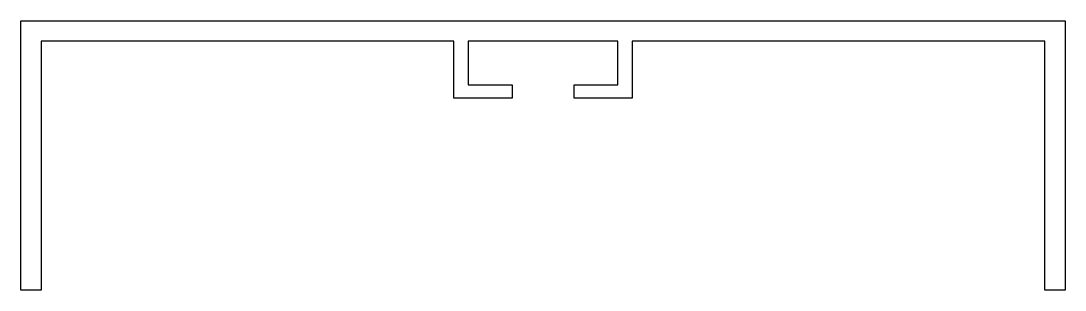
# Model space of a CAD drawing. Extents: x 41 to 196, y 162 to 202.
import ezdxf

# ---------------------------------------------------------------- set-up
doc = ezdxf.new("R2010")
doc.units = 0
doc.header["$LTSCALE"] = 15
doc.layers.get('0').update_dxf_attribs({"linetype": 'CONTINUOUS'})

msp = doc.modelspace()

# ---------------------------------------------------------------- linework, layer by layer
at = {"color": 0, "linetype": 'CONTINUOUS', "ltscale": 0.05}
msp.add_lwpolyline([(195.99, 161.96), (192.99, 161.96), (192.99, 198.96), (131.74, 198.96), (131.74, 190.46), (123.09, 190.46), (123.09, 192.46), (129.58, 192.46), (129.58, 198.96), (107.4, 198.96), (107.4, 192.46), (113.89, 192.46), (113.89, 190.46), (105.24, 190.46), (105.24, 198.96), (43.99, 198.96), (43.99, 161.96), (40.99, 161.96), (40.99, 201.96), (195.99, 201.96)], close=True, dxfattribs=at)

doc.saveas('drawing.dxf')
